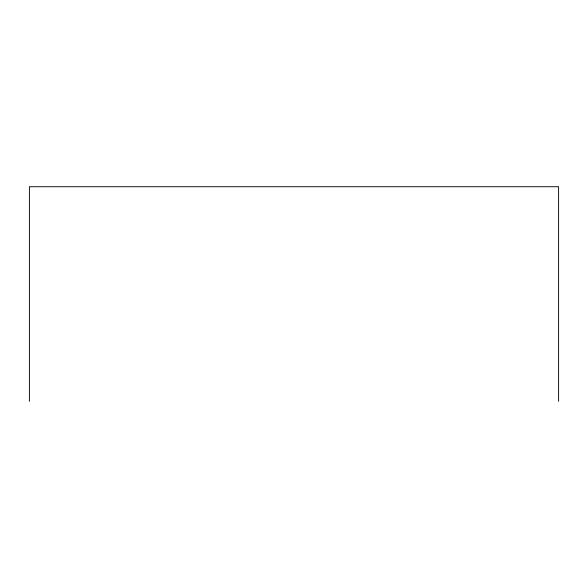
<?xml version="1.0" encoding="UTF-8"?>
<svg xmlns="http://www.w3.org/2000/svg" width="588" height="588" viewBox="0 0 588 588"><rect width="100%" height="100%" fill="white"/><g stroke="black" fill="none" stroke-linecap="round" stroke-linejoin="round"><path stroke-width="0.88" d="M558.6 401.273L558.6 186.727L29.4 186.727L29.4 401.273"/></g></svg>
